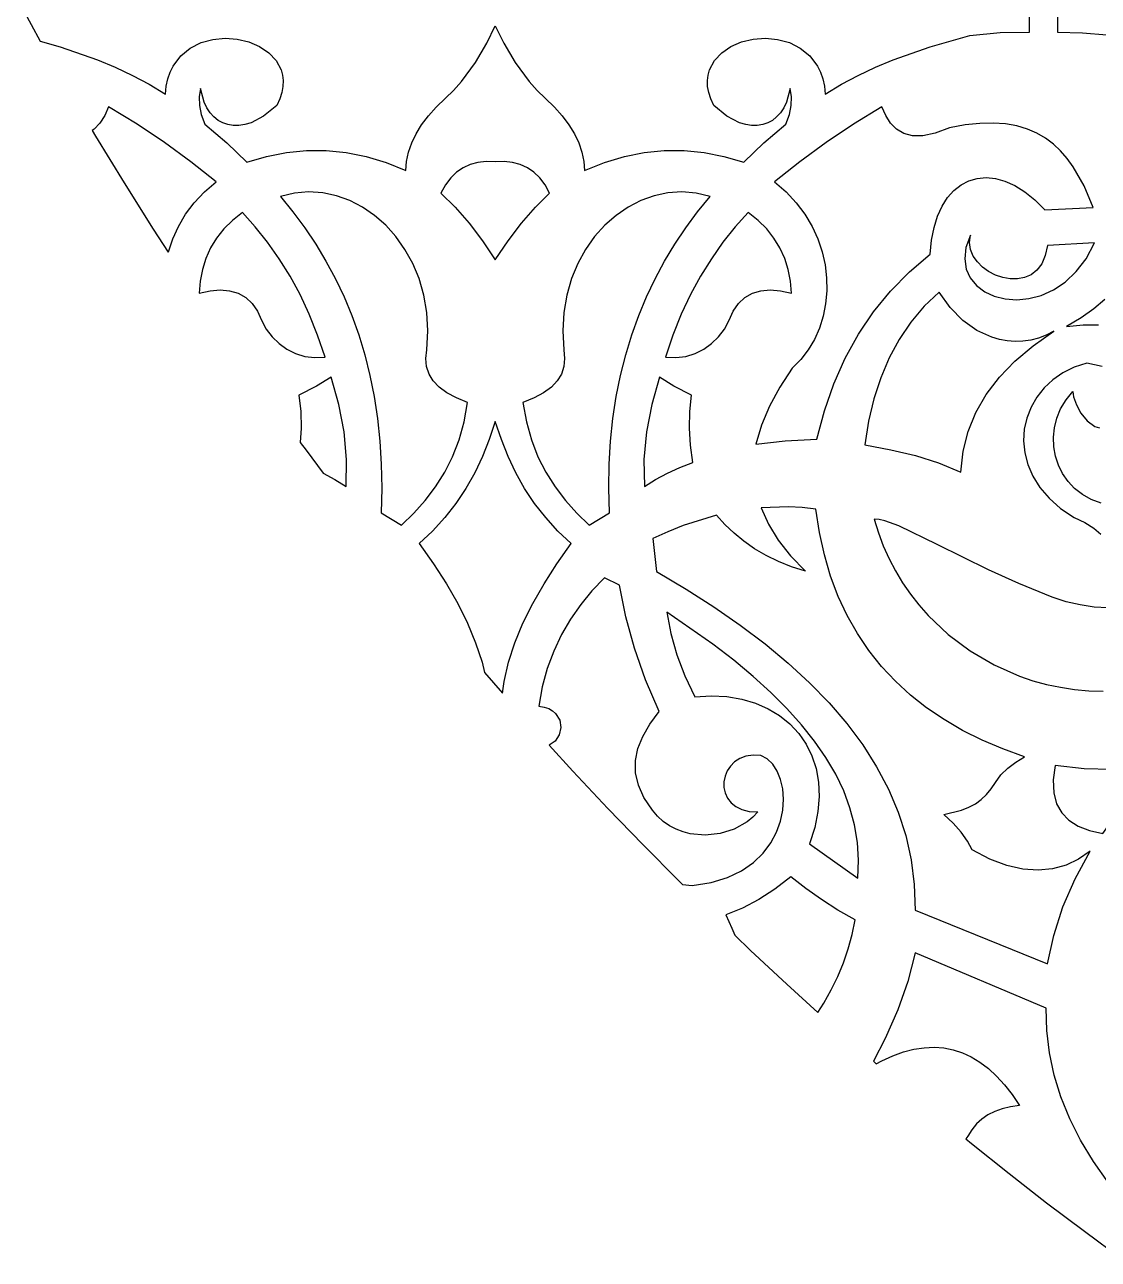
# Model space of a CAD drawing. Extents: x -1703 to -953, y -1065 to 985.
# Drawn here: x -1345.4 to -1215.3, y -414.9 to -265.4 of the extents above; entities that cross this region are included whole.
import ezdxf

# ---------------------------------------------------------------- set-up
doc = ezdxf.new("R2010")
doc.units = 0
doc.layers.add('LAYER_1', color=18, linetype='CONTINUOUS')

msp = doc.modelspace()

# ---------------------------------------------------------------- linework, layer by layer
at = {"layer": 'LAYER_1'}
for points in [[(-1345.39, -264), (-1344.59, -265.43), (-1343.5, -267.41), (-1341.08, -268.11), (-1336.58, -269.69), (-1334.43, -270.58), (-1332.34, -271.57), (-1330.32, -272.64), (-1328.35, -273.83), (-1328.25, -272.86), (-1328.05, -271.98), (-1327.76, -271.17), (-1327.4, -270.44), (-1326.48, -269.21), (-1325.33, -268.27), (-1324.01, -267.61), (-1322.59, -267.22), (-1321.11, -267.08), (-1319.63, -267.19), (-1318.22, -267.52), (-1316.93, -268.08), (-1315.81, -268.83), (-1314.92, -269.78), (-1314.33, -270.91), (-1314.16, -271.54), (-1314.08, -272.2), (-1314.11, -272.91), (-1314.24, -273.65), (-1314.49, -274.43), (-1314.86, -275.24), (-1316.44, -276.51), (-1317.97, -277.31), (-1318.72, -277.53), (-1319.43, -277.64), (-1320.12, -277.64), (-1320.77, -277.54), (-1321.39, -277.33), (-1321.95, -277.02), (-1322.47, -276.61), (-1322.93, -276.11), (-1323.33, -275.5), (-1323.66, -274.81), (-1324.11, -273.16), (-1324.25, -274.19), (-1324.23, -275.24), (-1324.02, -276.33), (-1323.57, -277.47), (-1320.91, -279.73), (-1318.48, -282.07), (-1316.08, -281.38), (-1313.67, -280.91), (-1311.26, -280.67), (-1308.85, -280.66), (-1306.44, -280.9), (-1304.03, -281.38), (-1301.62, -282.12), (-1299.21, -283.11), (-1299.12, -281.99), (-1298.88, -280.87), (-1298.5, -279.76), (-1297.98, -278.66), (-1297.31, -277.57), (-1296.49, -276.49), (-1295.53, -275.42), (-1294.43, -274.35), (-1293.43, -273.39), (-1292.49, -272.32), (-1290.8, -270.02), (-1289.41, -267.69), (-1288.38, -265.56), (-1287.35, -267.69), (-1285.96, -270.02), (-1284.27, -272.32), (-1283.33, -273.39), (-1282.34, -274.35), (-1281.23, -275.42), (-1280.27, -276.49), (-1279.46, -277.57), (-1278.79, -278.66), (-1278.26, -279.76), (-1277.88, -280.87), (-1277.65, -281.99), (-1277.56, -283.11), (-1275.15, -282.12), (-1272.74, -281.38), (-1270.33, -280.9), (-1267.92, -280.66), (-1265.51, -280.67), (-1263.1, -280.91), (-1260.69, -281.38), (-1258.28, -282.07), (-1255.85, -279.73), (-1253.19, -277.47), (-1252.75, -276.33), (-1252.54, -275.24), (-1252.52, -274.19), (-1252.65, -273.16), (-1253.1, -274.81), (-1253.44, -275.5), (-1253.84, -276.11), (-1254.3, -276.61), (-1254.81, -277.02), (-1255.38, -277.33), (-1255.99, -277.54), (-1256.65, -277.64), (-1257.33, -277.64), (-1258.05, -277.53), (-1258.79, -277.31), (-1260.33, -276.51), (-1261.91, -275.24), (-1262.28, -274.43), (-1262.53, -273.65), (-1262.66, -272.91), (-1262.68, -272.2), (-1262.61, -271.54), (-1262.44, -270.91), (-1261.84, -269.78), (-1260.96, -268.83), (-1259.84, -268.08), (-1258.55, -267.52), (-1257.13, -267.19), (-1255.66, -267.08), (-1254.18, -267.22), (-1252.75, -267.61), (-1251.44, -268.27), (-1250.29, -269.21), (-1249.36, -270.44), (-1249, -271.17), (-1248.72, -271.98), (-1248.52, -272.86), (-1248.41, -273.83), (-1246.45, -272.64), (-1244.42, -271.57), (-1242.34, -270.58), (-1240.19, -269.69), (-1235.69, -268.11), (-1230.92, -266.74), (-1227.21, -266.36), (-1223.66, -266.33), (-1223.66, -265.43), (-1223.66, -264.54)], [(-1220.27, -264.54), (-1220.27, -265.43), (-1220.27, -266.33), (-1217.26, -266.43), (-1214.3, -266.67)], [(-1214.54, -298.73), (-1215.88, -299.85), (-1217.43, -300.93), (-1219.19, -301.97), (-1217.18, -301.78), (-1215.31, -301.78)], [(-1214.86, -306.84), (-1216.73, -306.42), (-1218.25, -306.91), (-1219.63, -307.59), (-1220.86, -308.44), (-1221.91, -309.43), (-1222.8, -310.54), (-1223.49, -311.76), (-1224, -313.07), (-1224.3, -314.43), (-1224.38, -315.84), (-1224.25, -317.27), (-1223.88, -318.7), (-1223.28, -320.11), (-1222.42, -321.48), (-1221.31, -322.78), (-1219.93, -324.01), (-1218.27, -325.13), (-1216.96, -325.72), (-1215.88, -326.39), (-1215.03, -327.13)], [(-1215.01, -323.39), (-1216.2, -322.93), (-1217.27, -322.33), (-1218.21, -321.59), (-1219, -320.74), (-1219.66, -319.8), (-1220.17, -318.77), (-1220.53, -317.69), (-1220.73, -316.56), (-1220.78, -315.4), (-1220.66, -314.24), (-1220.36, -313.08), (-1219.9, -311.95), (-1219.25, -310.86), (-1218.42, -309.84), (-1218.33, -310.52), (-1217.99, -311.46), (-1217.44, -312.47), (-1216.68, -313.4), (-1215.74, -314.08), (-1215.21, -314.26)], [(-1214.17, -336.06), (-1215.84, -335.96), (-1217.53, -335.71), (-1219.22, -335.31), (-1220.91, -334.75), (-1224.96, -333.12), (-1228.65, -331.46), (-1234.87, -328.39), (-1239.5, -326.14), (-1241.2, -325.52), (-1241.89, -325.37), (-1242.47, -325.33), (-1241.97, -326.97), (-1241.38, -328.56), (-1240.69, -330.1), (-1239.91, -331.59), (-1239.04, -333.02), (-1238.09, -334.4), (-1237.07, -335.71), (-1235.96, -336.97), (-1233.54, -339.27), (-1230.87, -341.28), (-1227.97, -342.97), (-1224.87, -344.33), (-1223.26, -344.88), (-1221.62, -345.33), (-1219.93, -345.68), (-1218.22, -345.94), (-1216.49, -346.09), (-1214.73, -346.14)], [(-1214.1, -405.69), (-1215.93, -403.12), (-1217.49, -400.53), (-1218.8, -397.92), (-1219.87, -395.29), (-1220.68, -392.63), (-1221.25, -389.95), (-1221.57, -387.25), (-1221.66, -384.53), (-1237.54, -377.85), (-1238.41, -381.3), (-1239.62, -384.75), (-1241.14, -388.21), (-1242.58, -390.97), (-1242.23, -391.27), (-1241.58, -390.92), (-1240.24, -390.31), (-1238.94, -389.84), (-1237.67, -389.51), (-1236.44, -389.32), (-1235.23, -389.27), (-1234.06, -389.35), (-1232.91, -389.57), (-1231.8, -389.94), (-1230.72, -390.44), (-1229.67, -391.07), (-1228.65, -391.85), (-1227.67, -392.76), (-1226.71, -393.82), (-1225.79, -395.01), (-1224.9, -396.33), (-1225.98, -396.47), (-1226.98, -396.71), (-1227.89, -397.03), (-1228.71, -397.45), (-1229.45, -397.96), (-1230.1, -398.56), (-1230.66, -399.26), (-1231.14, -400.05), (-1231.38, -400.37), (-1230.69, -400.93), (-1226.15, -404.55), (-1221.6, -408.1), (-1217.03, -411.56), (-1212.45, -414.95)]]:
    msp.add_lwpolyline(points, dxfattribs=at)
for points in [[(-1335.69, -276.43), (-1336.27, -277.34), (-1336.99, -278.08), (-1337.22, -278.23), (-1336.8, -278.94), (-1333.35, -284.6), (-1329.83, -290.18), (-1328, -293), (-1327.98, -292.94), (-1327.46, -291.38), (-1326.77, -289.86), (-1325.9, -288.39), (-1324.84, -286.99), (-1323.61, -285.69), (-1322.19, -284.48), (-1325.28, -282.06), (-1328.47, -279.71), (-1331.77, -277.47), (-1335.22, -275.39)], [(-1244.99, -277.47), (-1248.3, -279.71), (-1251.49, -282.06), (-1254.58, -284.48), (-1253.16, -285.69), (-1251.92, -286.99), (-1250.87, -288.39), (-1250, -289.86), (-1249.3, -291.38), (-1248.78, -292.94), (-1248.43, -294.52), (-1248.25, -296.11), (-1248.23, -297.68), (-1248.37, -299.23), (-1248.67, -300.74), (-1249.13, -302.18), (-1249.73, -303.55), (-1250.49, -304.82), (-1251.38, -305.98), (-1252.42, -307.02), (-1253.9, -309.32), (-1255.16, -311.62), (-1256.14, -313.92), (-1256.82, -316.23), (-1253.27, -315.85), (-1249.42, -315.63), (-1248.51, -312.18), (-1247.37, -308.91), (-1246, -305.83), (-1244.4, -302.93), (-1242.57, -300.22), (-1240.51, -297.7), (-1238.22, -295.36), (-1235.69, -293.21), (-1235.54, -291.52), (-1235.24, -289.99), (-1234.81, -288.61), (-1234.25, -287.4), (-1233.59, -286.37), (-1232.82, -285.51), (-1231.96, -284.83), (-1231.02, -284.34), (-1230.01, -284.05), (-1228.93, -283.95), (-1227.81, -284.06), (-1226.65, -284.38), (-1225.46, -284.91), (-1224.25, -285.66), (-1223.03, -286.65), (-1221.81, -287.86), (-1215.95, -287.56), (-1217.07, -284.96), (-1218.37, -282.66), (-1219.1, -281.64), (-1219.9, -280.72), (-1220.77, -279.89), (-1221.73, -279.17), (-1222.78, -278.56), (-1223.93, -278.07), (-1225.19, -277.7), (-1226.56, -277.46), (-1228.06, -277.36), (-1229.69, -277.39), (-1231.46, -277.58), (-1233.38, -277.91), (-1235.11, -278.59), (-1236.59, -278.91), (-1237.85, -278.9), (-1238.9, -278.62), (-1239.78, -278.08), (-1240.5, -277.34), (-1241.08, -276.43), (-1241.55, -275.39)], [(-1290.48, -282.11), (-1291.41, -282.36), (-1292.28, -282.75), (-1293.07, -283.3), (-1293.78, -283.99), (-1294.42, -284.84), (-1294.97, -285.84), (-1293.23, -287.53), (-1291.56, -289.47), (-1289.95, -291.61), (-1288.38, -293.93), (-1286.81, -291.61), (-1285.21, -289.47), (-1283.53, -287.53), (-1281.8, -285.84), (-1282.35, -284.84), (-1282.98, -283.99), (-1283.7, -283.3), (-1284.49, -282.75), (-1285.35, -282.36), (-1286.29, -282.11), (-1287.29, -282.01), (-1288.38, -282.06), (-1289.48, -282.01)], [(-1312.7, -285.82), (-1314.4, -286.23), (-1312.89, -288.1), (-1311.46, -290.03), (-1310.13, -292.02), (-1308.89, -294.08), (-1307.74, -296.21), (-1306.7, -298.41), (-1305.76, -300.67), (-1304.92, -303.01), (-1304.18, -305.42), (-1303.56, -307.91), (-1303.04, -310.48), (-1302.64, -313.13), (-1302.35, -315.86), (-1302.19, -318.67), (-1302.14, -321.56), (-1302.22, -324.54), (-1299.75, -326.03), (-1298.26, -324.59), (-1296.88, -323.05), (-1295.62, -321.4), (-1294.51, -319.64), (-1293.55, -317.75), (-1292.75, -315.72), (-1292.14, -313.53), (-1291.73, -311.18), (-1293.09, -310.64), (-1294.24, -310.03), (-1295.17, -309.34), (-1295.89, -308.58), (-1296.41, -307.75), (-1296.7, -306.84), (-1296.79, -305.85), (-1296.67, -304.79), (-1296.55, -302.49), (-1296.68, -300.28), (-1297.04, -298.17), (-1297.62, -296.19), (-1298.38, -294.35), (-1299.32, -292.64), (-1300.42, -291.1), (-1301.65, -289.72), (-1303.01, -288.53), (-1304.47, -287.53), (-1306.02, -286.73), (-1307.63, -286.15), (-1309.29, -285.8), (-1310.99, -285.68)], [(-1267.47, -285.8), (-1269.13, -286.15), (-1270.75, -286.73), (-1272.29, -287.53), (-1273.75, -288.53), (-1275.11, -289.72), (-1276.35, -291.1), (-1277.44, -292.64), (-1278.38, -294.35), (-1279.15, -296.19), (-1279.72, -298.17), (-1280.08, -300.28), (-1280.22, -302.49), (-1280.1, -304.79), (-1279.98, -305.85), (-1280.06, -306.84), (-1280.36, -307.75), (-1280.87, -308.58), (-1281.59, -309.34), (-1282.53, -310.03), (-1283.68, -310.64), (-1285.03, -311.18), (-1284.62, -313.53), (-1284.01, -315.72), (-1283.22, -317.75), (-1282.26, -319.64), (-1281.14, -321.4), (-1279.89, -323.05), (-1278.51, -324.59), (-1277.02, -326.03), (-1274.55, -324.54), (-1274.63, -321.56), (-1274.58, -318.67), (-1274.41, -315.86), (-1274.13, -313.13), (-1273.73, -310.48), (-1273.21, -307.91), (-1272.59, -305.42), (-1271.85, -303.01), (-1271.01, -300.67), (-1270.07, -298.41), (-1269.02, -296.21), (-1267.88, -294.08), (-1266.64, -292.02), (-1265.31, -290.03), (-1263.88, -288.1), (-1262.37, -286.23), (-1264.07, -285.82), (-1265.78, -285.68)], [(-1320.22, -289.13), (-1321.26, -290.16), (-1322.14, -291.28), (-1322.87, -292.47), (-1323.44, -293.73), (-1323.86, -295.07), (-1324.13, -296.48), (-1324.24, -297.96), (-1322.93, -297.65), (-1321.7, -297.55), (-1320.56, -297.65), (-1319.53, -297.96), (-1318.61, -298.48), (-1317.83, -299.19), (-1317.19, -300.11), (-1316.71, -301.23), (-1316.13, -302.29), (-1315.42, -303.24), (-1314.58, -304.06), (-1313.63, -304.74), (-1312.58, -305.26), (-1311.45, -305.6), (-1310.26, -305.75), (-1309, -305.68), (-1309.9, -303.02), (-1310.91, -300.5), (-1312.03, -298.12), (-1313.24, -295.88), (-1314.55, -293.77), (-1315.96, -291.79), (-1317.45, -289.92), (-1319.02, -288.16)], [(-1259.32, -289.92), (-1260.81, -291.79), (-1262.21, -293.77), (-1263.52, -295.88), (-1264.74, -298.12), (-1265.86, -300.5), (-1266.87, -303.02), (-1267.76, -305.68), (-1266.51, -305.75), (-1265.31, -305.6), (-1264.18, -305.26), (-1263.14, -304.74), (-1262.19, -304.06), (-1261.35, -303.24), (-1260.63, -302.29), (-1260.05, -301.23), (-1259.58, -300.11), (-1258.94, -299.19), (-1258.16, -298.48), (-1257.24, -297.96), (-1256.21, -297.65), (-1255.07, -297.55), (-1253.83, -297.65), (-1252.52, -297.96), (-1252.64, -296.48), (-1252.9, -295.07), (-1253.32, -293.73), (-1253.9, -292.47), (-1254.63, -291.28), (-1255.51, -290.16), (-1256.55, -289.13), (-1257.74, -288.16)], [(-1231.37, -292.43), (-1231.52, -293.8), (-1231.33, -295.03), (-1230.84, -296.11), (-1230.08, -297.03), (-1229.1, -297.77), (-1227.94, -298.31), (-1226.63, -298.64), (-1225.22, -298.74), (-1223.75, -298.61), (-1222.25, -298.21), (-1220.77, -297.55), (-1219.34, -296.6), (-1218.01, -295.34), (-1216.82, -293.77), (-1215.8, -291.87), (-1221.51, -292.16), (-1221.76, -293.4), (-1222.19, -294.39), (-1222.77, -295.16), (-1223.48, -295.71), (-1224.27, -296.06), (-1225.13, -296.23), (-1226.02, -296.22), (-1226.92, -296.06), (-1227.8, -295.76), (-1228.62, -295.34), (-1229.36, -294.8), (-1229.99, -294.16), (-1230.49, -293.45), (-1230.81, -292.66), (-1230.93, -291.82), (-1230.83, -290.94)], [(-1236.42, -299.54), (-1238.03, -301.45), (-1239.45, -303.54), (-1240.66, -305.79), (-1241.69, -308.2), (-1242.52, -310.76), (-1243.17, -313.46), (-1243.63, -316.3), (-1240.48, -316.9), (-1237.5, -317.6), (-1234.68, -318.48), (-1231.99, -319.64), (-1231.72, -317.1), (-1231.11, -314.69), (-1230.17, -312.39), (-1228.91, -310.21), (-1227.32, -308.14), (-1225.43, -306.17), (-1223.23, -304.31), (-1220.73, -302.56), (-1221.64, -303.02), (-1222.57, -303.38), (-1223.52, -303.62), (-1224.47, -303.76), (-1225.42, -303.79), (-1226.37, -303.72), (-1227.32, -303.55), (-1228.25, -303.28), (-1230.05, -302.45), (-1231.74, -301.26), (-1233.28, -299.7), (-1234.61, -297.81)], [(-1310.02, -309.21), (-1312.16, -310.29), (-1311.94, -312.27), (-1311.89, -314.3), (-1312, -316.05), (-1311.31, -316.98), (-1309.22, -319.76), (-1307.81, -320.51), (-1306.46, -321.35), (-1306.39, -318.08), (-1306.69, -314.75), (-1307.33, -311.42), (-1308.27, -308.13)], [(-1269.43, -311.42), (-1270.07, -314.75), (-1270.38, -318.08), (-1270.31, -321.35), (-1268.96, -320.51), (-1267.53, -319.75), (-1266.03, -319.07), (-1264.45, -318.45), (-1264.75, -316.36), (-1264.87, -314.3), (-1264.83, -312.27), (-1264.6, -310.29), (-1266.74, -309.21), (-1268.5, -308.13)], [(-1289.13, -315.65), (-1289.93, -317.72), (-1290.86, -319.71), (-1291.94, -321.61), (-1293.15, -323.42), (-1294.49, -325.13), (-1295.97, -326.75), (-1297.59, -328.27), (-1295.86, -330.71), (-1294.3, -333.14), (-1292.93, -335.54), (-1291.74, -337.93), (-1290.76, -340.29), (-1289.99, -342.64), (-1289.7, -343.88), (-1287.52, -346.39), (-1287.32, -344.97), (-1286.78, -342.64), (-1286.01, -340.29), (-1285.03, -337.93), (-1283.84, -335.54), (-1282.46, -333.14), (-1280.91, -330.71), (-1279.18, -328.27), (-1280.79, -326.75), (-1282.27, -325.13), (-1283.62, -323.42), (-1284.83, -321.61), (-1285.9, -319.71), (-1286.84, -317.72), (-1287.64, -315.65), (-1288.38, -313.49)], [(-1256.16, -323.95), (-1255.28, -325.92), (-1254.1, -327.86), (-1252.61, -329.77), (-1250.8, -331.63), (-1252.5, -331.09), (-1254.09, -330.45), (-1255.58, -329.72), (-1256.97, -328.9), (-1258.26, -328), (-1259.46, -327.02), (-1260.57, -325.97), (-1261.6, -324.84), (-1265.61, -326.1), (-1267.5, -326.84), (-1269.31, -327.66), (-1268.84, -331.67), (-1265.28, -333.78), (-1261.9, -335.94), (-1258.71, -338.16), (-1255.71, -340.42), (-1252.91, -342.75), (-1250.32, -345.13), (-1247.94, -347.57), (-1245.79, -350.08), (-1243.87, -352.65), (-1242.19, -355.29), (-1240.76, -358), (-1239.58, -360.78), (-1238.66, -363.63), (-1238.01, -366.56), (-1237.63, -369.57), (-1237.54, -372.65), (-1221.51, -379.18), (-1220.74, -375.72), (-1219.62, -372.28), (-1218.15, -368.87), (-1216.34, -365.52), (-1217.72, -366.49), (-1219.24, -367.21), (-1220.87, -367.66), (-1222.62, -367.82), (-1224.48, -367.69), (-1226.43, -367.25), (-1228.48, -366.48), (-1230.6, -365.37), (-1231.2, -364.33), (-1231.97, -363.22), (-1232.92, -362.12), (-1234.03, -361.07), (-1231.92, -360.56), (-1231.02, -360.2), (-1230.22, -359.77), (-1229.51, -359.26), (-1228.87, -358.66), (-1228.3, -357.98), (-1227.79, -357.21), (-1227.14, -356.28), (-1226.31, -355.46), (-1225.34, -354.74), (-1224.28, -354.09), (-1226.91, -353.14), (-1229.41, -352.08), (-1231.79, -350.9), (-1234.02, -349.59), (-1236.13, -348.17), (-1238.09, -346.62), (-1239.92, -344.94), (-1241.6, -343.14), (-1243.13, -341.22), (-1244.51, -339.16), (-1245.75, -336.98), (-1246.83, -334.67), (-1247.76, -332.22), (-1248.52, -329.65), (-1249.13, -326.94), (-1249.57, -324.09), (-1251.21, -323.9), (-1252.87, -323.84)], [(-1276.67, -333.99), (-1278.04, -335.66), (-1279.28, -337.43), (-1280.37, -339.3), (-1281.31, -341.29), (-1282.08, -343.39), (-1282.69, -345.61), (-1283.11, -347.97), (-1282.46, -348.07), (-1281.9, -348.26), (-1281.44, -348.53), (-1281.07, -348.86), (-1280.58, -349.65), (-1280.44, -350.53), (-1280.63, -351.42), (-1281.15, -352.2), (-1281.86, -352.7), (-1278.98, -355.84), (-1274.75, -360.34), (-1270.48, -364.76), (-1266.17, -369.1), (-1265.7, -369.56), (-1264.53, -369.68), (-1262.24, -369.32), (-1260.25, -368.7), (-1258.55, -367.89), (-1257.11, -366.89), (-1255.94, -365.76), (-1255.01, -364.53), (-1254.32, -363.22), (-1253.84, -361.88), (-1253.56, -360.54), (-1253.48, -359.22), (-1253.57, -357.98), (-1253.82, -356.83), (-1254.23, -355.82), (-1254.77, -354.98), (-1255.43, -354.34), (-1256.2, -353.94), (-1257.16, -353.89), (-1258.02, -354.02), (-1258.76, -354.29), (-1259.39, -354.7), (-1259.9, -355.21), (-1260.29, -355.8), (-1260.55, -356.45), (-1260.68, -357.12), (-1260.68, -357.81), (-1260.54, -358.47), (-1260.26, -359.1), (-1259.83, -359.66), (-1259.25, -360.13), (-1258.52, -360.49), (-1257.63, -360.71), (-1256.58, -360.77), (-1257.2, -361.41), (-1257.89, -361.98), (-1259.45, -362.86), (-1261.16, -363.4), (-1262.96, -363.6), (-1264.76, -363.43), (-1265.63, -363.2), (-1266.48, -362.87), (-1267.28, -362.45), (-1268.03, -361.92), (-1268.72, -361.29), (-1269.35, -360.55), (-1270.38, -359.01), (-1271.05, -357.51), (-1271.39, -356.03), (-1271.41, -354.56), (-1271.11, -353.1), (-1270.53, -351.62), (-1269.66, -350.13), (-1268.54, -348.6), (-1270.19, -344.78), (-1271.54, -340.95), (-1272.58, -337.13), (-1273.32, -333.3), (-1275.17, -332.41)], [(-1267.11, -339.16), (-1266.38, -341.73), (-1265.42, -344.28), (-1264.22, -346.82), (-1262.22, -346.71), (-1260.32, -346.81), (-1258.53, -347.11), (-1256.86, -347.6), (-1255.33, -348.27), (-1253.94, -349.11), (-1252.7, -350.11), (-1251.63, -351.26), (-1250.74, -352.55), (-1250.03, -353.96), (-1249.52, -355.5), (-1249.22, -357.15), (-1249.14, -358.9), (-1249.3, -360.73), (-1249.69, -362.65), (-1250.34, -364.63), (-1244.48, -368.79), (-1244.39, -366.61), (-1244.52, -364.46), (-1244.86, -362.35), (-1245.42, -360.27), (-1246.18, -358.22), (-1247.15, -356.19), (-1248.33, -354.18), (-1249.7, -352.19), (-1251.28, -350.22), (-1253.05, -348.25), (-1255.01, -346.3), (-1257.16, -344.35), (-1259.5, -342.41), (-1262.02, -340.47), (-1267.61, -336.57)], [(-1210.41, -355.39), (-1213.68, -355.65), (-1217.07, -355.57), (-1220.58, -355.13), (-1220.81, -356.9), (-1220.74, -358.45), (-1220.39, -359.77), (-1219.77, -360.88), (-1218.89, -361.78), (-1217.76, -362.49), (-1216.39, -363.02), (-1214.8, -363.37), (-1213.23, -361.17), (-1211.41, -359.02), (-1209.39, -356.91), (-1207.24, -354.83)], [(-1254.51, -370.12), (-1256.47, -371.39), (-1258.44, -372.44), (-1260.44, -373.25), (-1259.71, -374.85), (-1259.38, -375.7), (-1257.46, -377.54), (-1253.06, -381.63), (-1249.3, -385.05), (-1248.58, -383.92), (-1247.68, -382.33), (-1246.89, -380.71), (-1246.21, -379.05), (-1245.63, -377.35), (-1245.16, -375.61), (-1244.79, -373.84), (-1246.89, -372.66), (-1248.88, -371.39), (-1250.77, -370.05), (-1252.58, -368.64)]]:
    msp.add_lwpolyline(points, close=True, dxfattribs=at)

doc.saveas('drawing.dxf')
